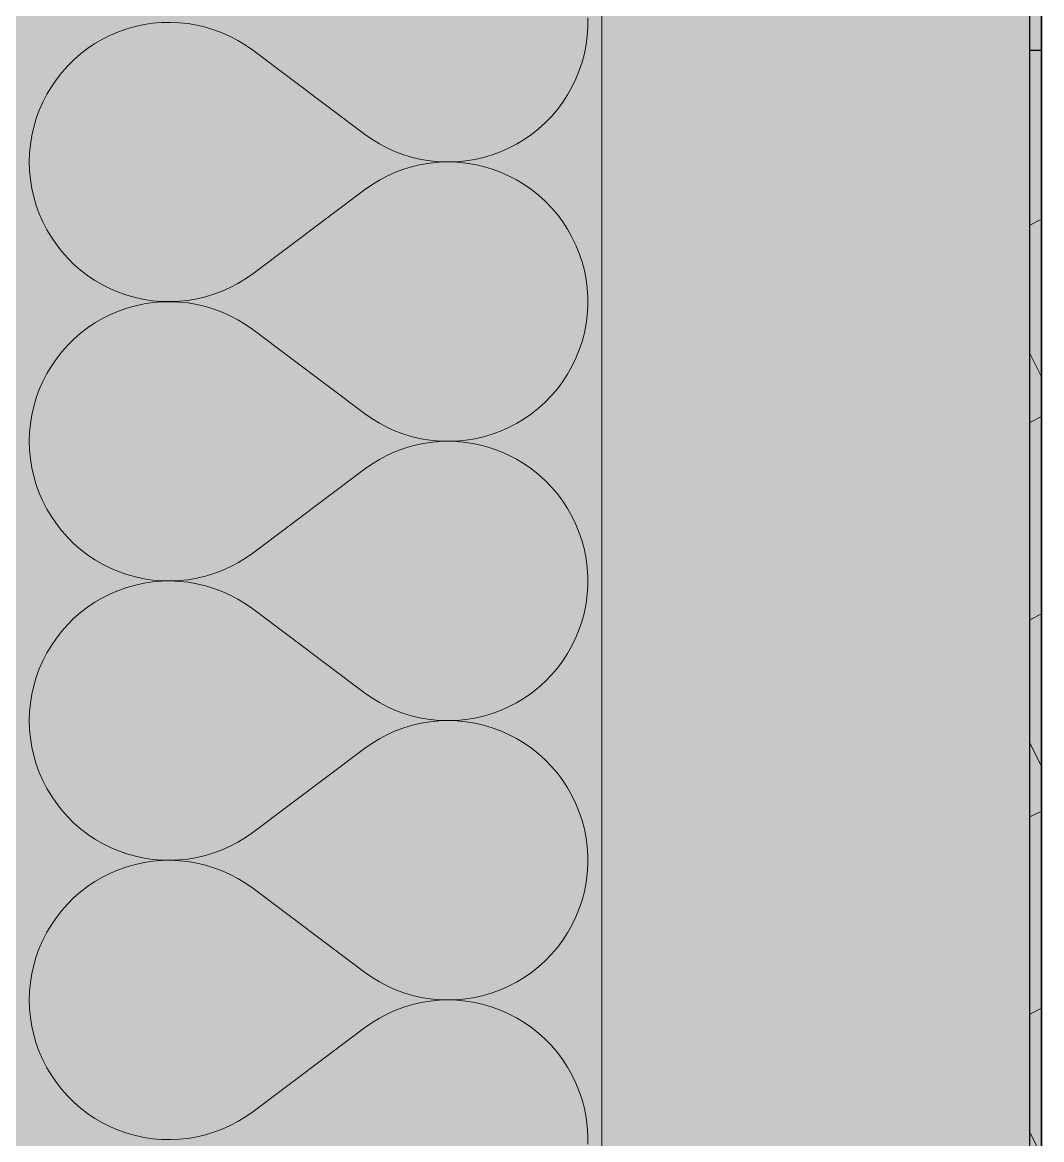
# Model space of a CAD drawing. Header units: metres. Extents: x -22.4 to 53.1, y 133.6 to 157.9.
# Drawn here: x 0.6028 to 0.9504, y 135.7885 to 136.1694 of the extents above; entities that cross this region are included whole.
import ezdxf

# ---------------------------------------------------------------- set-up
doc = ezdxf.new("R2010")
doc.units = ezdxf.units.M
doc.header["$MEASUREMENT"] = 0
doc.linetypes.add('Wipeout_Contour', pattern=[1, 0, -1])
for name, color, linetype in [('10  Fassade', 7, 'Continuous'), ('10  Fassade_Deckschraffur', 7, 'Continuous'), ('10  Fassade_Schnittschraffur', 7, 'Continuous'), ('10  Treppen + Rampen', 7, 'Continuous'), ('10  Wand Massiv', 7, 'Continuous'), ('10  Wand Massiv_Schnittschraffur', 7, 'Continuous'), ('Neubau_10  Treppen + Rampen', 7, 'Continuous')]:
    doc.layers.add(name, color=color, linetype=linetype)

# ---------------------------------------------------------------- blocks, each defined once
blk = doc.blocks.new('*X8', base_point=(-23.4289, 120.77961))
at = {"layer": '10  Wand Massiv_Schnittschraffur', "color": 98, "linetype": 'Continuous', "lineweight": 13, "ltscale": 1000, "true_color": 0x000100}
for p, q in [((0.64138, 136.16804), (0.63848, 136.16722)), ((0.64432, 136.16867), (0.64138, 136.16804)), ((0.6473, 136.16911), (0.64432, 136.16867)), ((0.65031, 136.16936), (0.6473, 136.16911)), ((0.65332, 136.16942), (0.65031, 136.16936)), ((0.65633, 136.16929), (0.65332, 136.16942)), ((0.65932, 136.16898), (0.65633, 136.16929)), ((0.66229, 136.16847), (0.65932, 136.16898)), ((0.66522, 136.16778), (0.66229, 136.16847)), ((0.6681, 136.1669), (0.66522, 136.16778)), ((0.79544, 136.16485), (0.79563, 136.1679)), ((0.79563, 136.1679), (0.79563, 136.17095)), ((0.63286, 136.16505), (0.63017, 136.1637)), ((0.63564, 136.16622), (0.63286, 136.16505)), ((0.63848, 136.16722), (0.63564, 136.16622)), ((0.67092, 136.16584), (0.6681, 136.1669)), ((0.67367, 136.16461), (0.67092, 136.16584)), ((0.67634, 136.1632), (0.67367, 136.16461)), ((0.79505, 136.16182), (0.79544, 136.16485)), ((0.62506, 136.16051), (0.62267, 136.15868)), ((0.62756, 136.16219), (0.62506, 136.16051)), ((0.63017, 136.1637), (0.62756, 136.16219)), ((0.67891, 136.16163), (0.67634, 136.1632)), ((0.68137, 136.1599), (0.67891, 136.16163)), ((0.79446, 136.15882), (0.79505, 136.16182)), ((0.6204, 136.1567), (0.61826, 136.15458)), ((0.62267, 136.15868), (0.6204, 136.1567)), ((0.71947, 136.13133), (0.68137, 136.1599)), ((0.79368, 136.15586), (0.79446, 136.15882)), ((0.61826, 136.15458), (0.61625, 136.15233)), ((0.79157, 136.15013), (0.79272, 136.15296)), ((0.79272, 136.15296), (0.79368, 136.15586)), ((0.6144, 136.14996), (0.61269, 136.14748)), ((0.61625, 136.15233), (0.6144, 136.14996)), ((0.79025, 136.14738), (0.79157, 136.15013)), ((0.61115, 136.14489), (0.60977, 136.14221)), ((0.61269, 136.14748), (0.61115, 136.14489)), ((0.78874, 136.14472), (0.79025, 136.14738)), ((0.60977, 136.14221), (0.60857, 136.13945)), ((0.78525, 136.13971), (0.78708, 136.14216)), ((0.78708, 136.14216), (0.78874, 136.14472)), ((0.60857, 136.13945), (0.60754, 136.13662)), ((0.78114, 136.13519), (0.78326, 136.13738)), ((0.78326, 136.13738), (0.78525, 136.13971)), ((0.6067, 136.13373), (0.60604, 136.13079)), ((0.60754, 136.13662), (0.6067, 136.13373)), ((0.77887, 136.13314), (0.78114, 136.13519)), ((0.60604, 136.13079), (0.60556, 136.12782)), ((0.71947, 136.13133), (0.72197, 136.12958)), ((0.72197, 136.12958), (0.72458, 136.12799)), ((0.77397, 136.12949), (0.77648, 136.13123)), ((0.77648, 136.13123), (0.77887, 136.13314)), ((0.60556, 136.12782), (0.60528, 136.12482)), ((0.72458, 136.12799), (0.72728, 136.12657)), ((0.72728, 136.12657), (0.73008, 136.12532)), ((0.76585, 136.12526), (0.76865, 136.1265)), ((0.76865, 136.1265), (0.77136, 136.12791)), ((0.77136, 136.12791), (0.77397, 136.12949)), ((0.60528, 136.12482), (0.60518, 136.12181)), ((0.73008, 136.12532), (0.73294, 136.12426)), ((0.73294, 136.12426), (0.73587, 136.12339)), ((0.73587, 136.12339), (0.73885, 136.1227)), ((0.73885, 136.1227), (0.74186, 136.12221)), ((0.74186, 136.12221), (0.7449, 136.12191)), ((0.7449, 136.12191), (0.74796, 136.12181)), ((0.75101, 136.1219), (0.75405, 136.12219)), ((0.75405, 136.12219), (0.75707, 136.12267)), ((0.75707, 136.12267), (0.76005, 136.12335)), ((0.76005, 136.12335), (0.76298, 136.12421)), ((0.76298, 136.12421), (0.76585, 136.12526)), ((0.60518, 136.12181), (0.60528, 136.1188)), ((0.60528, 136.1188), (0.60556, 136.1158)), ((0.73008, 136.11829), (0.72728, 136.11705)), ((0.73294, 136.11935), (0.73008, 136.11829)), ((0.73587, 136.12023), (0.73294, 136.11935)), ((0.73885, 136.12091), (0.73587, 136.12023)), ((0.74186, 136.1214), (0.73885, 136.12091)), ((0.7449, 136.1217), (0.74186, 136.1214)), ((0.74796, 136.12181), (0.7449, 136.1217)), ((0.74796, 136.12181), (0.75101, 136.1219)), ((0.75101, 136.12171), (0.74796, 136.12181)), ((0.75405, 136.12142), (0.75101, 136.12171)), ((0.75707, 136.12094), (0.75405, 136.12142)), ((0.76005, 136.12027), (0.75707, 136.12094)), ((0.76298, 136.1194), (0.76005, 136.12027)), ((0.76585, 136.11835), (0.76298, 136.1194)), ((0.76865, 136.11712), (0.76585, 136.11835)), ((0.60556, 136.1158), (0.60604, 136.11282)), ((0.72458, 136.11563), (0.72197, 136.11404)), ((0.72728, 136.11705), (0.72458, 136.11563)), ((0.77136, 136.11571), (0.76865, 136.11712)), ((0.77397, 136.11412), (0.77136, 136.11571)), ((0.60604, 136.11282), (0.6067, 136.10988)), ((0.71947, 136.11228), (0.68137, 136.08371)), ((0.72197, 136.11404), (0.71947, 136.11228)), ((0.77648, 136.11238), (0.77397, 136.11412)), ((0.77887, 136.11048), (0.77648, 136.11238)), ((0.6067, 136.10988), (0.60754, 136.10699)), ((0.60754, 136.10699), (0.60857, 136.10416)), ((0.78114, 136.10842), (0.77887, 136.11048)), ((0.78326, 136.10623), (0.78114, 136.10842)), ((0.60857, 136.10416), (0.60977, 136.1014)), ((0.78525, 136.1039), (0.78326, 136.10623)), ((0.78708, 136.10146), (0.78525, 136.1039)), ((0.60977, 136.1014), (0.61115, 136.09872)), ((0.78874, 136.0989), (0.78708, 136.10146)), ((0.61115, 136.09872), (0.61269, 136.09613)), ((0.61269, 136.09613), (0.6144, 136.09365)), ((0.79025, 136.09623), (0.78874, 136.0989)), ((0.79157, 136.09348), (0.79025, 136.09623)), ((0.6144, 136.09365), (0.61625, 136.09128)), ((0.79272, 136.09065), (0.79157, 136.09348)), ((0.61625, 136.09128), (0.61826, 136.08903)), ((0.61826, 136.08903), (0.6204, 136.08691)), ((0.79368, 136.08775), (0.79272, 136.09065)), ((0.79446, 136.08479), (0.79368, 136.08775)), ((0.6204, 136.08691), (0.62267, 136.08493)), ((0.62267, 136.08493), (0.62506, 136.0831)), ((0.79505, 136.0818), (0.79446, 136.08479)), ((0.62506, 136.0831), (0.62756, 136.08142)), ((0.62756, 136.08142), (0.63017, 136.07991)), ((0.67367, 136.07901), (0.67634, 136.08041)), ((0.67634, 136.08041), (0.67891, 136.08198)), ((0.67891, 136.08198), (0.68137, 136.08371)), ((0.79544, 136.07876), (0.79505, 136.0818)), ((0.63017, 136.07991), (0.63286, 136.07856)), ((0.63286, 136.07856), (0.63564, 136.07739)), ((0.63564, 136.07739), (0.63848, 136.07639)), ((0.63848, 136.07639), (0.64138, 136.07558)), ((0.66522, 136.07584), (0.6681, 136.07671)), ((0.6681, 136.07671), (0.67092, 136.07777)), ((0.67092, 136.07777), (0.67367, 136.07901)), ((0.79563, 136.07572), (0.79544, 136.07876)), ((0.64138, 136.0728), (0.63848, 136.07198)), ((0.64138, 136.07558), (0.64432, 136.07495)), ((0.64432, 136.07343), (0.64138, 136.0728)), ((0.64432, 136.07495), (0.6473, 136.07451)), ((0.6473, 136.07387), (0.64432, 136.07343)), ((0.6473, 136.07451), (0.65031, 136.07425)), ((0.65031, 136.07412), (0.6473, 136.07387)), ((0.65031, 136.07425), (0.65332, 136.07419)), ((0.65332, 136.07418), (0.65031, 136.07412)), ((0.65332, 136.07419), (0.65633, 136.07432)), ((0.65633, 136.07406), (0.65332, 136.07418)), ((0.65633, 136.07432), (0.65932, 136.07464)), ((0.65932, 136.07374), (0.65633, 136.07406)), ((0.65932, 136.07464), (0.66229, 136.07514)), ((0.66229, 136.07323), (0.65932, 136.07374)), ((0.66229, 136.07514), (0.66522, 136.07584)), ((0.66522, 136.07254), (0.66229, 136.07323)), ((0.6681, 136.07166), (0.66522, 136.07254)), ((0.79544, 136.06961), (0.79563, 136.07266)), ((0.79563, 136.07266), (0.79563, 136.07572)), ((0.63286, 136.06981), (0.63017, 136.06847)), ((0.63564, 136.07099), (0.63286, 136.06981)), ((0.63848, 136.07198), (0.63564, 136.07099)), ((0.67092, 136.0706), (0.6681, 136.07166)), ((0.67367, 136.06937), (0.67092, 136.0706)), ((0.67634, 136.06796), (0.67367, 136.06937)), ((0.79505, 136.06658), (0.79544, 136.06961)), ((0.62506, 136.06527), (0.62267, 136.06344)), ((0.62756, 136.06695), (0.62506, 136.06527)), ((0.63017, 136.06847), (0.62756, 136.06695)), ((0.67891, 136.06639), (0.67634, 136.06796)), ((0.68137, 136.06466), (0.67891, 136.06639)), ((0.79446, 136.06358), (0.79505, 136.06658)), ((0.6204, 136.06146), (0.61826, 136.05935)), ((0.62267, 136.06344), (0.6204, 136.06146)), ((0.71947, 136.03609), (0.68137, 136.06466)), ((0.79368, 136.06062), (0.79446, 136.06358)), ((0.61826, 136.05935), (0.61625, 136.0571)), ((0.79157, 136.05489), (0.79272, 136.05772)), ((0.79272, 136.05772), (0.79368, 136.06062)), ((0.6144, 136.05473), (0.61269, 136.05224)), ((0.61625, 136.0571), (0.6144, 136.05473)), ((0.79025, 136.05214), (0.79157, 136.05489)), ((0.61115, 136.04965), (0.60977, 136.04697)), ((0.61269, 136.05224), (0.61115, 136.04965)), ((0.78874, 136.04948), (0.79025, 136.05214)), ((0.60977, 136.04697), (0.60857, 136.04421)), ((0.78525, 136.04447), (0.78708, 136.04692)), ((0.78708, 136.04692), (0.78874, 136.04948)), ((0.60857, 136.04421), (0.60754, 136.04138)), ((0.78114, 136.03995), (0.78326, 136.04215)), ((0.78326, 136.04215), (0.78525, 136.04447)), ((0.6067, 136.03849), (0.60604, 136.03555)), ((0.60754, 136.04138), (0.6067, 136.03849)), ((0.77887, 136.0379), (0.78114, 136.03995)), ((0.60604, 136.03555), (0.60556, 136.03258)), ((0.71947, 136.03609), (0.72197, 136.03434)), ((0.72197, 136.03434), (0.72458, 136.03275)), ((0.77397, 136.03425), (0.77648, 136.036)), ((0.77648, 136.036), (0.77887, 136.0379)), ((0.60556, 136.03258), (0.60528, 136.02958)), ((0.72458, 136.03275), (0.72728, 136.03133)), ((0.72728, 136.03133), (0.73008, 136.03009)), ((0.76585, 136.03003), (0.76865, 136.03126)), ((0.76865, 136.03126), (0.77136, 136.03267)), ((0.77136, 136.03267), (0.77397, 136.03425)), ((0.60528, 136.02958), (0.60518, 136.02657)), ((0.73008, 136.03009), (0.73294, 136.02902)), ((0.73294, 136.02902), (0.73587, 136.02815)), ((0.73587, 136.02815), (0.73885, 136.02746)), ((0.73885, 136.02746), (0.74186, 136.02697)), ((0.74186, 136.02697), (0.7449, 136.02667)), ((0.7449, 136.02667), (0.74796, 136.02657)), ((0.75101, 136.02666), (0.75405, 136.02695)), ((0.75405, 136.02695), (0.75707, 136.02743)), ((0.75707, 136.02743), (0.76005, 136.02811)), ((0.76005, 136.02811), (0.76298, 136.02897)), ((0.76298, 136.02897), (0.76585, 136.03003)), ((0.60518, 136.02657), (0.60528, 136.02356)), ((0.60528, 136.02356), (0.60556, 136.02056)), ((0.73008, 136.02305), (0.72728, 136.02181)), ((0.73294, 136.02411), (0.73008, 136.02305)), ((0.73587, 136.02499), (0.73294, 136.02411)), ((0.73885, 136.02567), (0.73587, 136.02499)), ((0.74186, 136.02617), (0.73885, 136.02567)), ((0.7449, 136.02647), (0.74186, 136.02617)), ((0.74796, 136.02657), (0.7449, 136.02647)), ((0.74796, 136.02657), (0.75101, 136.02666)), ((0.75101, 136.02648), (0.74796, 136.02657)), ((0.75405, 136.02619), (0.75101, 136.02648)), ((0.75707, 136.0257), (0.75405, 136.02619)), ((0.76005, 136.02503), (0.75707, 136.0257)), ((0.76298, 136.02416), (0.76005, 136.02503)), ((0.76585, 136.02311), (0.76298, 136.02416)), ((0.76865, 136.02188), (0.76585, 136.02311)), ((0.60556, 136.02056), (0.60604, 136.01758)), ((0.72458, 136.02039), (0.72197, 136.0188)), ((0.72728, 136.02181), (0.72458, 136.02039)), ((0.77136, 136.02047), (0.76865, 136.02188)), ((0.77397, 136.01889), (0.77136, 136.02047)), ((0.60604, 136.01758), (0.6067, 136.01465)), ((0.71947, 136.01704), (0.68137, 135.98847)), ((0.72197, 136.0188), (0.71947, 136.01704)), ((0.77648, 136.01714), (0.77397, 136.01889)), ((0.77887, 136.01524), (0.77648, 136.01714)), ((0.6067, 136.01465), (0.60754, 136.01176)), ((0.60754, 136.01176), (0.60857, 136.00892)), ((0.78114, 136.01318), (0.77887, 136.01524)), ((0.78326, 136.01099), (0.78114, 136.01318)), ((0.60857, 136.00892), (0.60977, 136.00616)), ((0.78525, 136.00867), (0.78326, 136.01099)), ((0.78708, 136.00622), (0.78525, 136.00867)), ((0.60977, 136.00616), (0.61115, 136.00348)), ((0.78874, 136.00366), (0.78708, 136.00622)), ((0.61115, 136.00348), (0.61269, 136.0009)), ((0.61269, 136.0009), (0.6144, 135.99841)), ((0.79025, 136.001), (0.78874, 136.00366)), ((0.79157, 135.99824), (0.79025, 136.001)), ((0.6144, 135.99841), (0.61625, 135.99604)), ((0.79272, 135.99541), (0.79157, 135.99824)), ((0.61625, 135.99604), (0.61826, 135.99379)), ((0.61826, 135.99379), (0.6204, 135.99167)), ((0.79368, 135.99251), (0.79272, 135.99541)), ((0.79446, 135.98956), (0.79368, 135.99251)), ((0.6204, 135.99167), (0.62267, 135.98969)), ((0.62267, 135.98969), (0.62506, 135.98786)), ((0.79505, 135.98656), (0.79446, 135.98956)), ((0.62506, 135.98786), (0.62756, 135.98619)), ((0.62756, 135.98619), (0.63017, 135.98467)), ((0.67367, 135.98377), (0.67634, 135.98517)), ((0.67634, 135.98517), (0.67891, 135.98674)), ((0.67891, 135.98674), (0.68137, 135.98847)), ((0.79544, 135.98353), (0.79505, 135.98656)), ((0.63017, 135.98467), (0.63286, 135.98332)), ((0.63286, 135.98332), (0.63564, 135.98215)), ((0.63564, 135.98215), (0.63848, 135.98115)), ((0.63848, 135.98115), (0.64138, 135.98034)), ((0.66522, 135.9806), (0.6681, 135.98148)), ((0.6681, 135.98148), (0.67092, 135.98253)), ((0.67092, 135.98253), (0.67367, 135.98377)), ((0.79563, 135.98048), (0.79544, 135.98353)), ((0.64138, 135.97756), (0.63848, 135.97674)), ((0.64138, 135.98034), (0.64432, 135.97971)), ((0.64432, 135.97819), (0.64138, 135.97756)), ((0.64432, 135.97971), (0.6473, 135.97927)), ((0.6473, 135.97863), (0.64432, 135.97819)), ((0.6473, 135.97927), (0.65031, 135.97901)), ((0.65031, 135.97888), (0.6473, 135.97863)), ((0.65031, 135.97901), (0.65332, 135.97895)), ((0.65332, 135.97895), (0.65031, 135.97888)), ((0.65332, 135.97895), (0.65633, 135.97908)), ((0.65633, 135.97882), (0.65332, 135.97895)), ((0.65633, 135.97908), (0.65932, 135.9794)), ((0.65932, 135.9785), (0.65633, 135.97882)), ((0.65932, 135.9794), (0.66229, 135.9799)), ((0.66229, 135.97799), (0.65932, 135.9785)), ((0.66229, 135.9799), (0.66522, 135.9806)), ((0.66522, 135.9773), (0.66229, 135.97799)), ((0.6681, 135.97642), (0.66522, 135.9773)), ((0.79544, 135.97437), (0.79563, 135.97742)), ((0.79563, 135.97742), (0.79563, 135.98048)), ((0.63286, 135.97457), (0.63017, 135.97323)), ((0.63564, 135.97575), (0.63286, 135.97457)), ((0.63848, 135.97674), (0.63564, 135.97575)), ((0.67092, 135.97537), (0.6681, 135.97642)), ((0.67367, 135.97413), (0.67092, 135.97537)), ((0.67634, 135.97273), (0.67367, 135.97413)), ((0.79505, 135.97134), (0.79544, 135.97437)), ((0.62506, 135.97004), (0.62267, 135.96821)), ((0.62756, 135.97171), (0.62506, 135.97004)), ((0.63017, 135.97323), (0.62756, 135.97171)), ((0.67891, 135.97116), (0.67634, 135.97273)), ((0.68137, 135.96943), (0.67891, 135.97116)), ((0.79446, 135.96834), (0.79505, 135.97134)), ((0.6204, 135.96623), (0.61826, 135.96411)), ((0.62267, 135.96821), (0.6204, 135.96623)), ((0.71947, 135.94085), (0.68137, 135.96943)), ((0.79368, 135.96539), (0.79446, 135.96834)), ((0.61826, 135.96411), (0.61625, 135.96186)), ((0.79157, 135.95965), (0.79272, 135.96249)), ((0.79272, 135.96249), (0.79368, 135.96539)), ((0.6144, 135.95949), (0.61269, 135.957)), ((0.61625, 135.96186), (0.6144, 135.95949)), ((0.79025, 135.9569), (0.79157, 135.95965)), ((0.61115, 135.95442), (0.60977, 135.95174)), ((0.61269, 135.957), (0.61115, 135.95442)), ((0.78874, 135.95424), (0.79025, 135.9569)), ((0.60977, 135.95174), (0.60857, 135.94898)), ((0.78525, 135.94923), (0.78708, 135.95168)), ((0.78708, 135.95168), (0.78874, 135.95424)), ((0.60857, 135.94898), (0.60754, 135.94614)), ((0.78114, 135.94471), (0.78326, 135.94691)), ((0.78326, 135.94691), (0.78525, 135.94923)), ((0.6067, 135.94325), (0.60604, 135.94031)), ((0.60754, 135.94614), (0.6067, 135.94325)), ((0.77887, 135.94266), (0.78114, 135.94471)), ((0.60604, 135.94031), (0.60556, 135.93734)), ((0.71947, 135.94085), (0.72197, 135.9391)), ((0.72197, 135.9391), (0.72458, 135.93751)), ((0.77397, 135.93901), (0.77648, 135.94076)), ((0.77648, 135.94076), (0.77887, 135.94266)), ((0.60556, 135.93734), (0.60528, 135.93434)), ((0.72458, 135.93751), (0.72728, 135.93609)), ((0.72728, 135.93609), (0.73008, 135.93485)), ((0.76585, 135.93479), (0.76865, 135.93602)), ((0.76865, 135.93602), (0.77136, 135.93743)), ((0.77136, 135.93743), (0.77397, 135.93901)), ((0.60528, 135.93434), (0.60518, 135.93133)), ((0.73008, 135.93485), (0.73294, 135.93379)), ((0.73294, 135.93379), (0.73587, 135.93291)), ((0.73587, 135.93291), (0.73885, 135.93223)), ((0.73885, 135.93223), (0.74186, 135.93173)), ((0.74186, 135.93173), (0.7449, 135.93143)), ((0.7449, 135.93143), (0.74796, 135.93133)), ((0.75101, 135.93142), (0.75405, 135.93171)), ((0.75405, 135.93171), (0.75707, 135.9322)), ((0.75707, 135.9322), (0.76005, 135.93287)), ((0.76005, 135.93287), (0.76298, 135.93374)), ((0.76298, 135.93374), (0.76585, 135.93479)), ((0.60518, 135.93133), (0.60528, 135.92832)), ((0.60528, 135.92832), (0.60556, 135.92532)), ((0.73008, 135.92781), (0.72728, 135.92657)), ((0.73294, 135.92887), (0.73008, 135.92781)), ((0.73587, 135.92975), (0.73294, 135.92887)), ((0.73885, 135.93044), (0.73587, 135.92975)), ((0.74186, 135.93093), (0.73885, 135.93044)), ((0.7449, 135.93123), (0.74186, 135.93093)), ((0.74796, 135.93133), (0.7449, 135.93123)), ((0.74796, 135.93133), (0.75101, 135.93142)), ((0.75101, 135.93124), (0.74796, 135.93133)), ((0.75405, 135.93095), (0.75101, 135.93124)), ((0.75707, 135.93047), (0.75405, 135.93095)), ((0.76005, 135.92979), (0.75707, 135.93047)), ((0.76298, 135.92892), (0.76005, 135.92979)), ((0.76585, 135.92787), (0.76298, 135.92892)), ((0.76865, 135.92664), (0.76585, 135.92787)), ((0.60556, 135.92532), (0.60604, 135.92235)), ((0.72458, 135.92515), (0.72197, 135.92356)), ((0.72728, 135.92657), (0.72458, 135.92515)), ((0.77136, 135.92523), (0.76865, 135.92664)), ((0.77397, 135.92365), (0.77136, 135.92523)), ((0.60604, 135.92235), (0.6067, 135.91941)), ((0.71947, 135.92181), (0.68137, 135.89324)), ((0.72197, 135.92356), (0.71947, 135.92181)), ((0.77648, 135.9219), (0.77397, 135.92365)), ((0.77887, 135.92), (0.77648, 135.9219)), ((0.6067, 135.91941), (0.60754, 135.91652)), ((0.60754, 135.91652), (0.60857, 135.91369)), ((0.78114, 135.91795), (0.77887, 135.92)), ((0.78326, 135.91575), (0.78114, 135.91795)), ((0.60857, 135.91369), (0.60977, 135.91092)), ((0.78525, 135.91343), (0.78326, 135.91575)), ((0.78708, 135.91098), (0.78525, 135.91343)), ((0.60977, 135.91092), (0.61115, 135.90825)), ((0.78874, 135.90842), (0.78708, 135.91098)), ((0.61115, 135.90825), (0.61269, 135.90566)), ((0.61269, 135.90566), (0.6144, 135.90317)), ((0.79025, 135.90576), (0.78874, 135.90842)), ((0.79157, 135.90301), (0.79025, 135.90576)), ((0.6144, 135.90317), (0.61625, 135.9008)), ((0.79272, 135.90017), (0.79157, 135.90301)), ((0.61625, 135.9008), (0.61826, 135.89855)), ((0.61826, 135.89855), (0.6204, 135.89643)), ((0.79368, 135.89727), (0.79272, 135.90017)), ((0.79446, 135.89432), (0.79368, 135.89727)), ((0.6204, 135.89643), (0.62267, 135.89446)), ((0.62267, 135.89446), (0.62506, 135.89262)), ((0.79505, 135.89132), (0.79446, 135.89432)), ((0.62506, 135.89262), (0.62756, 135.89095)), ((0.62756, 135.89095), (0.63017, 135.88943)), ((0.67367, 135.88853), (0.67634, 135.88993)), ((0.67634, 135.88993), (0.67891, 135.8915)), ((0.67891, 135.8915), (0.68137, 135.89324)), ((0.79544, 135.88829), (0.79505, 135.89132)), ((0.63017, 135.88943), (0.63286, 135.88809)), ((0.63286, 135.88809), (0.63564, 135.88691)), ((0.63564, 135.88691), (0.63848, 135.88592)), ((0.63848, 135.88592), (0.64138, 135.8851)), ((0.66522, 135.88536), (0.6681, 135.88624)), ((0.6681, 135.88624), (0.67092, 135.8873)), ((0.67092, 135.8873), (0.67367, 135.88853)), ((0.79563, 135.88524), (0.79544, 135.88829)), ((0.64138, 135.88232), (0.63848, 135.88151)), ((0.64138, 135.8851), (0.64432, 135.88447)), ((0.64432, 135.88295), (0.64138, 135.88232)), ((0.64432, 135.88447), (0.6473, 135.88403)), ((0.6473, 135.88339), (0.64432, 135.88295)), ((0.6473, 135.88403), (0.65031, 135.88378)), ((0.65031, 135.88365), (0.6473, 135.88339)), ((0.65031, 135.88378), (0.65332, 135.88371)), ((0.65332, 135.88371), (0.65031, 135.88365)), ((0.65332, 135.88371), (0.65633, 135.88384)), ((0.65633, 135.88358), (0.65332, 135.88371)), ((0.65633, 135.88384), (0.65932, 135.88416)), ((0.65932, 135.88326), (0.65633, 135.88358)), ((0.65932, 135.88416), (0.66229, 135.88467)), ((0.66229, 135.88276), (0.65932, 135.88326)), ((0.66229, 135.88467), (0.66522, 135.88536)), ((0.66522, 135.88206), (0.66229, 135.88276)), ((0.6681, 135.88119), (0.66522, 135.88206)), ((0.79544, 135.87913), (0.79563, 135.88218)), ((0.79563, 135.88218), (0.79563, 135.88524)), ((0.63286, 135.87934), (0.63017, 135.87799)), ((0.63564, 135.88051), (0.63286, 135.87934)), ((0.63848, 135.88151), (0.63564, 135.88051)), ((0.67092, 135.88013), (0.6681, 135.88119)), ((0.67367, 135.87889), (0.67092, 135.88013)), ((0.67634, 135.87749), (0.67367, 135.87889)), ((0.79505, 135.8761), (0.79544, 135.87913)), ((0.62506, 135.8748), (0.62267, 135.87297)), ((0.62756, 135.87647), (0.62506, 135.8748)), ((0.63017, 135.87799), (0.62756, 135.87647)), ((0.67891, 135.87592), (0.67634, 135.87749)), ((0.68137, 135.87419), (0.67891, 135.87592)), ((0.79446, 135.8731), (0.79505, 135.8761)), ((0.6204, 135.87099), (0.61826, 135.86887)), ((0.62267, 135.87297), (0.6204, 135.87099)), ((0.71947, 135.84562), (0.68137, 135.87419)), ((0.79368, 135.87015), (0.79446, 135.8731)), ((0.61826, 135.86887), (0.61625, 135.86662)), ((0.79157, 135.86442), (0.79272, 135.86725)), ((0.79272, 135.86725), (0.79368, 135.87015)), ((0.6144, 135.86425), (0.61269, 135.86176)), ((0.61625, 135.86662), (0.6144, 135.86425)), ((0.79025, 135.86166), (0.79157, 135.86442)), ((0.61115, 135.85918), (0.60977, 135.8565)), ((0.61269, 135.86176), (0.61115, 135.85918)), ((0.78874, 135.859), (0.79025, 135.86166)), ((0.60977, 135.8565), (0.60857, 135.85374)), ((0.78525, 135.85399), (0.78708, 135.85644)), ((0.78708, 135.85644), (0.78874, 135.859)), ((0.60857, 135.85374), (0.60754, 135.85091)), ((0.78114, 135.84948), (0.78326, 135.85167)), ((0.78326, 135.85167), (0.78525, 135.85399)), ((0.6067, 135.84801), (0.60604, 135.84508)), ((0.60754, 135.85091), (0.6067, 135.84801)), ((0.77887, 135.84742), (0.78114, 135.84948)), ((0.60604, 135.84508), (0.60556, 135.8421)), ((0.71947, 135.84562), (0.72197, 135.84386)), ((0.72197, 135.84386), (0.72458, 135.84227)), ((0.77397, 135.84377), (0.77648, 135.84552)), ((0.77648, 135.84552), (0.77887, 135.84742)), ((0.60556, 135.8421), (0.60528, 135.8391)), ((0.72458, 135.84227), (0.72728, 135.84085)), ((0.72728, 135.84085), (0.73008, 135.83961)), ((0.76585, 135.83955), (0.76865, 135.84078)), ((0.76865, 135.84078), (0.77136, 135.84219)), ((0.77136, 135.84219), (0.77397, 135.84377)), ((0.60528, 135.8391), (0.60518, 135.83609)), ((0.73008, 135.83961), (0.73294, 135.83855)), ((0.73294, 135.83855), (0.73587, 135.83767)), ((0.73587, 135.83767), (0.73885, 135.83699)), ((0.73885, 135.83699), (0.74186, 135.83649)), ((0.74186, 135.83649), (0.7449, 135.8362)), ((0.7449, 135.8362), (0.74796, 135.83609)), ((0.75101, 135.83619), (0.75405, 135.83647)), ((0.75405, 135.83647), (0.75707, 135.83696)), ((0.75707, 135.83696), (0.76005, 135.83763)), ((0.76005, 135.83763), (0.76298, 135.8385)), ((0.76298, 135.8385), (0.76585, 135.83955)), ((0.60518, 135.83609), (0.60528, 135.83308)), ((0.60528, 135.83308), (0.60556, 135.83008)), ((0.73008, 135.83257), (0.72728, 135.83133)), ((0.73294, 135.83364), (0.73008, 135.83257)), ((0.73587, 135.83451), (0.73294, 135.83364)), ((0.73885, 135.8352), (0.73587, 135.83451)), ((0.74186, 135.83569), (0.73885, 135.8352)), ((0.7449, 135.83599), (0.74186, 135.83569)), ((0.74796, 135.83609), (0.7449, 135.83599)), ((0.74796, 135.83609), (0.75101, 135.83619)), ((0.75101, 135.836), (0.74796, 135.83609)), ((0.75405, 135.83571), (0.75101, 135.836)), ((0.75707, 135.83523), (0.75405, 135.83571)), ((0.76005, 135.83455), (0.75707, 135.83523)), ((0.76298, 135.83369), (0.76005, 135.83455)), ((0.76585, 135.83263), (0.76298, 135.83369)), ((0.76865, 135.8314), (0.76585, 135.83263)), ((0.60556, 135.83008), (0.60604, 135.82711)), ((0.72458, 135.82991), (0.72197, 135.82832)), ((0.72728, 135.83133), (0.72458, 135.82991)), ((0.77136, 135.82999), (0.76865, 135.8314)), ((0.77397, 135.82841), (0.77136, 135.82999)), ((0.60604, 135.82711), (0.6067, 135.82417)), ((0.71947, 135.82657), (0.68137, 135.798)), ((0.72197, 135.82832), (0.71947, 135.82657)), ((0.77648, 135.82666), (0.77397, 135.82841)), ((0.77887, 135.82476), (0.77648, 135.82666)), ((0.6067, 135.82417), (0.60754, 135.82128)), ((0.60754, 135.82128), (0.60857, 135.81845)), ((0.78114, 135.82271), (0.77887, 135.82476)), ((0.78326, 135.82052), (0.78114, 135.82271)), ((0.60857, 135.81845), (0.60977, 135.81569)), ((0.78525, 135.81819), (0.78326, 135.82052)), ((0.78708, 135.81574), (0.78525, 135.81819)), ((0.60977, 135.81569), (0.61115, 135.81301)), ((0.78874, 135.81318), (0.78708, 135.81574)), ((0.61115, 135.81301), (0.61269, 135.81042)), ((0.61269, 135.81042), (0.6144, 135.80794)), ((0.79025, 135.81052), (0.78874, 135.81318)), ((0.79157, 135.80777), (0.79025, 135.81052)), ((0.6144, 135.80794), (0.61625, 135.80556)), ((0.79272, 135.80494), (0.79157, 135.80777)), ((0.61625, 135.80556), (0.61826, 135.80331)), ((0.61826, 135.80331), (0.6204, 135.8012)), ((0.79368, 135.80204), (0.79272, 135.80494)), ((0.79446, 135.79908), (0.79368, 135.80204)), ((0.6204, 135.8012), (0.62267, 135.79922)), ((0.62267, 135.79922), (0.62506, 135.79739)), ((0.79505, 135.79608), (0.79446, 135.79908)), ((0.62506, 135.79739), (0.62756, 135.79571)), ((0.62756, 135.79571), (0.63017, 135.7942)), ((0.67367, 135.79329), (0.67634, 135.7947)), ((0.67634, 135.7947), (0.67891, 135.79627)), ((0.67891, 135.79627), (0.68137, 135.798)), ((0.79544, 135.79305), (0.79505, 135.79608)), ((0.63017, 135.7942), (0.63286, 135.79285)), ((0.63286, 135.79285), (0.63564, 135.79167)), ((0.63564, 135.79167), (0.63848, 135.79068)), ((0.63848, 135.79068), (0.64138, 135.78986)), ((0.66522, 135.79012), (0.6681, 135.791)), ((0.6681, 135.791), (0.67092, 135.79206)), ((0.67092, 135.79206), (0.67367, 135.79329)), ((0.79563, 135.79), (0.79544, 135.79305)), ((0.64138, 135.78986), (0.64432, 135.78923)), ((0.64432, 135.78923), (0.6473, 135.78879)), ((0.6473, 135.78879), (0.65031, 135.78854)), ((0.65031, 135.78854), (0.65332, 135.78848)), ((0.65332, 135.78848), (0.65633, 135.7886)), ((0.65633, 135.7886), (0.65932, 135.78892)), ((0.65932, 135.78892), (0.66229, 135.78943)), ((0.66229, 135.78943), (0.66522, 135.79012)), ((0.79563, 135.78695), (0.79563, 135.79))]:
    blk.add_line(p, q, dxfattribs=at)

msp = doc.modelspace()

# ---------------------------------------------------------------- linework, layer by layer
at = {"layer": '10  Wand Massiv', "color": 7, "linetype": 'Continuous', "lineweight": 13, "ltscale": 1000, "flags": 128}
msp.add_lwpolyline([(0.80042, 134.92491), (0.80042, 137.63991)], dxfattribs=at)

# ---------------------------------------------------------------- block references
at = {"layer": '10  Treppen + Rampen', "color": 7, "linetype": 'Continuous', "lineweight": 13, "ltscale": 1000}
msp.add_blockref('*X8', (-23.4289, 120.77961), dxfattribs=at)

# ---------------------------------------------------------------- wipeouts: each hides what was drawn before it
at = {"color": 254, "linetype": 'Wipeout_Contour', "lineweight": 0, "ltscale": 541.176478}
msp.add_wipeout([(0.94642, 136.63491), (0.94642, 133.94491), (0.95042, 133.94491), (0.95042, 136.63491)], dxfattribs=at).dxf.layer = '10  Fassade_Deckschraffur'

# ---------------------------------------------------------------- next in the draw order: hatches: boundary and pattern name
at = {"layer": '10  Fassade_Schnittschraffur', "linetype": 'Continuous', "lineweight": 0, "true_color": 0xffffff}
msp.add_hatch(color=7, dxfattribs=at).paths.add_polyline_path([(0.95042, 135.29491), (0.95042, 136.15991), (0.94642, 136.15991), (0.94642, 135.29491)])
at = {"layer": '10  Fassade_Schnittschraffur', "linetype": 'Continuous', "lineweight": 13, "true_color": 0x000100}
h = msp.add_hatch(dxfattribs=at)
h.set_pattern_fill('Dämmung__hart_1_0001', color=98, style=0, pattern_type=2)
h.set_pattern_definition([(26.86749, (-110.10794, 75.264664), (-0.027115717, 0.053523246), []), (116.86749, (-110.10794, 75.264664), (0.053523246, 0.027115717), [])])
h.paths.add_polyline_path([(0.95042, 135.29491), (0.95042, 136.15991), (0.94642, 136.15991), (0.94642, 135.29491)])
at = {"layer": 'Neubau_10  Treppen + Rampen', "linetype": 'Continuous', "lineweight": 0, "true_color": 0x8f8f8f}
msp.add_hatch(color=252, dxfattribs=at).paths.add_polyline_path([(-5.76694, 137.83991), (-5.76695, 133.7291), (0.95033, 133.7291), (0.95034, 137.83991)])

# ---------------------------------------------------------------- next in the draw order: linework, layer by layer
at = {"layer": '10  Fassade', "color": 7, "linetype": 'Continuous', "lineweight": 25, "ltscale": 1000, "flags": 128}
for points in [[(0.94642, 133.94491), (0.94642, 136.63491)], [(0.95042, 133.94491), (0.95042, 136.63491)]]:
    msp.add_lwpolyline(points, dxfattribs=at)
msp.add_lwpolyline([(0.95042, 135.29491), (0.94642, 135.29491), (0.94642, 136.15991), (0.95042, 136.15991)], close=True, dxfattribs=at)
at = {"layer": 'Neubau_10  Treppen + Rampen', "color": 8, "linetype": 'Continuous', "lineweight": 35, "ltscale": 1000, "flags": 128}
msp.add_lwpolyline([(0.95033, 133.7291), (0.95033, 137.83991), (-5.76694, 137.83991), (-5.76695, 133.7291)], dxfattribs=at)

doc.saveas('drawing.dxf')
